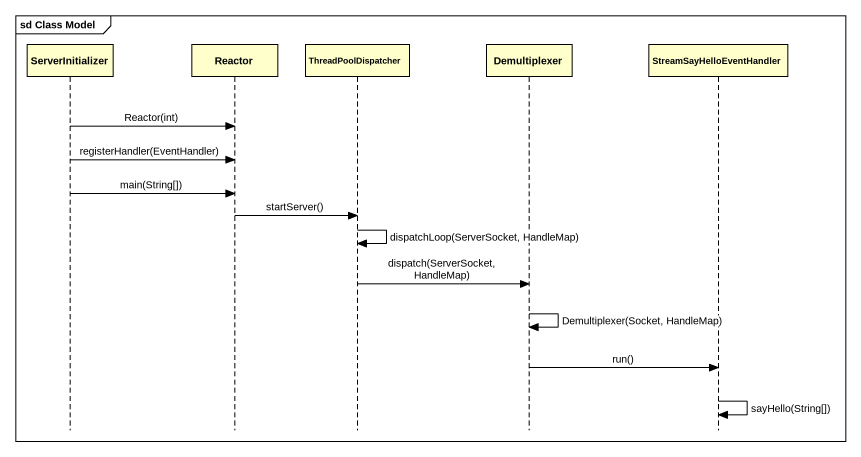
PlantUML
@startuml
mainframe sd Class Model
hide footbox
participant ServerInitializer
participant Reactor
participant ThreadPoolDispatcher
participant Demultiplexer
participant StreamSayHelloEventHandler

ServerInitializer -> Reactor : Reactor(int)
ServerInitializer -> Reactor : registerHandler(EventHandler)
ServerInitializer -> Reactor : main(String[])
Reactor -> ThreadPoolDispatcher : startServer()
ThreadPoolDispatcher -> ThreadPoolDispatcher : dispatchLoop(ServerSocket, HandleMap)
ThreadPoolDispatcher -> Demultiplexer : dispatch(ServerSocket, HandleMap)
Demultiplexer -> Demultiplexer : Demultiplexer(Socket, HandleMap)
Demultiplexer -> StreamSayHelloEventHandler : run()
StreamSayHelloEventHandler -> StreamSayHelloEventHandler : sayHello(String[])
@enduml
